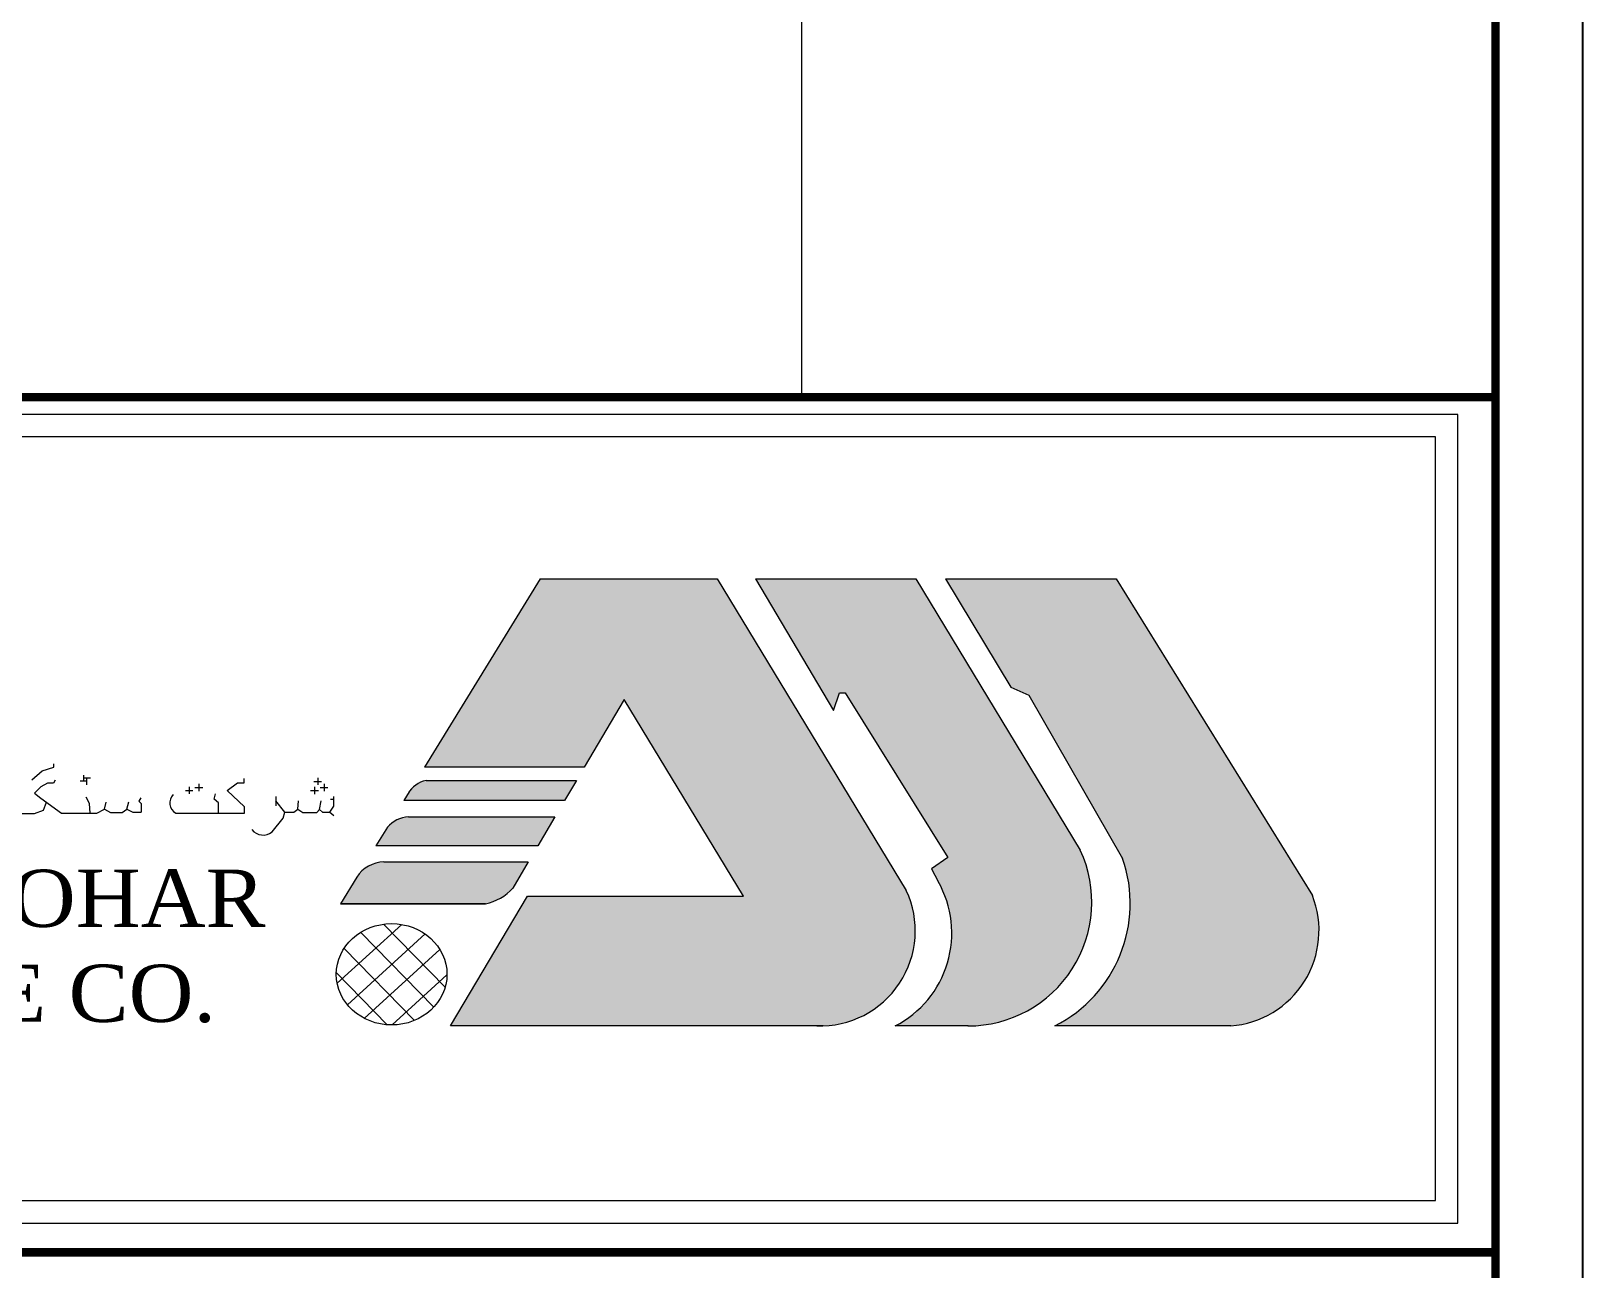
# Model space of a CAD drawing. Header units: inches. Extents: x -350577 to -266477, y -437959 to -377535.
# Drawn here: x -270916 to -266477, y -434251 to -430709 of the extents above; entities that cross this region are included whole.
import ezdxf

# ---------------------------------------------------------------- set-up
doc = ezdxf.new("R2010")
doc.units = ezdxf.units.IN
doc.header["$MEASUREMENT"] = 0
doc.layers.add('AZ_Title Line', color=91, linetype='Continuous', lineweight=9)
doc.layers.add('ORGINAL', color=7, linetype='Continuous', lineweight=13)
doc.styles.add('GOLE', font='times.ttf', dxfattribs={"width": 0.9})

# ---------------------------------------------------------------- blocks, each defined once
blk = doc.blocks.new('A$C33496AE4')
h = blk.add_hatch(color=256)
edge = h.paths.add_edge_path()
edge.add_line((180.074097491015, 47.16150560724782), (168.9422259541607, 28.43039821129059))
edge.add_line((168.9422259541607, 28.43039821129059), (221.747000859119, 28.43039821129059))
edge.add_line((221.747000859119, 28.43039821129059), (222.6900066553426, 28.43039821129059))
edge.add_arc((222.2185037572199, 42.15110244322932), 13.72880328372602, 271.9681569574628, 385.1184759548864)
edge.add_line((234.6490010494454, 47.97886158988695), (207.3783102031302, 92.88424973536166))
edge.add_line((207.3783102031302, 92.88424973536166), (181.9069163869572, 92.88424973536166))
edge.add_line((181.9069163869572, 92.88424973536166), (165.2014590930121, 65.73816349703111))
edge.add_line((165.2014590930048, 65.73816349703156), (188.2374272577727, 65.73816349703156))
edge.add_line((188.2374272577727, 65.73816349703156), (193.9882838887061, 75.47814840270485))
edge.add_line((193.9882838887133, 75.47814840270439), (211.1771647604328, 47.16150560724782))
edge.add_line((211.1771647604328, 47.16150560724782), (180.074097491015, 47.16150560724782))
h = blk.add_hatch(color=256)
edge = h.paths.add_edge_path()
edge.add_line((212.9255259685597, 92.88424973536166), (224.1505621714023, 73.88790501040057))
edge.add_line((224.1505621714023, 73.88790501040057), (225.0021046323382, 76.4426835560298))
edge.add_line((225.0021046323382, 76.4426835560298), (225.8540824421652, 76.4426835560298))
edge.add_line((225.8540824421652, 76.4426835560298), (240.6528978177084, 52.70118792189169))
edge.add_line((240.6528978177084, 52.70118792189169), (238.2693625551183, 51.07631413644413))
edge.add_line((238.2693625551183, 51.07631413644413), (239.2445441054733, 49.23460686698672))
edge.add_arc((226.1375415196089, 41.80658197741286), 15.06549270835604, -62.60667442392332, 29.541175920807405, ccw=False)
edge.add_line((233.0691198680579, 28.43039821129059), (243.5336015320645, 28.43039821129059))
edge.add_line((243.5336015320354, 28.43039821129059), (243.5641270317064, 28.43039821129059))
edge.add_arc((243.5488642818964, 46.26035428817522), 17.82996260947115, 270.0490461631884, 384.8353390707376)
edge.add_line((259.7298868965154, 53.74915084039094), (236.0225268491631, 92.88424973536166))
edge.add_line((236.0225268491631, 92.88424973536166), (212.9255259685597, 92.88424973536166))
h = blk.add_hatch(color=256)
edge = h.paths.add_edge_path()
edge.add_line((240.2863340384938, 92.88424973536166), (249.7029308841302, 77.29781814932358))
edge.add_line((249.7029308841302, 77.29781814932358), (252.2923861794116, 76.12077831104398))
edge.add_line((252.2923861794116, 76.12077831104398), (265.8286897263752, 52.58273623636342))
edge.add_arc((247.0792520492687, 46.11045223778274), 19.83511717550749, -63.043522834739974, 19.0446142632469, ccw=False)
edge.add_line((256.0707793381298, 28.43039821129059), (281.3998140618642, 28.43039821129059))
edge.add_arc((280.3439967124577, 42.17790165208862), 13.78798756635805, 274.3917326242331, 381.5647949230554)
edge.add_line((293.1668596531817, 47.24572042684304), (264.9009612068185, 92.88424973536166))
edge.add_line((264.9009612068185, 92.88424973536166), (240.2863340384938, 92.88424973536166))
h = blk.add_hatch(color=256)
edge = h.paths.add_edge_path()
edge.add_line((163.011165822667, 62.17897388863457), (162.8508953096316, 61.91853700914862))
edge.add_line((162.8508953096316, 61.91853700914726), (162.2322897505946, 60.913313413183))
edge.add_line((162.2322897506092, 60.91331341318437), (185.3886527097202, 60.91331341318437))
edge.add_line((185.3886527097056, 60.91331341318437), (187.1076030613258, 63.82462759694317))
edge.add_line((187.1076030613331, 63.82462759694317), (165.4529044692754, 63.82462759694317))
edge.add_arc((166.2515591826959, 60.00533200619248), 3.901905708856109, 101.8109570140368, 146.1464615426973)
h = blk.add_hatch(color=256)
edge = h.paths.add_edge_path()
edge.add_line((184.0166059638577, 58.58953533071326), (162.8913115039613, 58.58953533071326))
edge.add_arc((163.2641625081742, 54.06793937735893), 4.536942564845567, 94.7139474298735, 138.2804328943712)
edge.add_line((159.8777388726157, 57.08720796381567), (158.2186198482377, 54.39116754282759))
edge.add_line((158.2186198482377, 54.39116754282804), (181.5377303325731, 54.39116754282804))
edge.add_line((181.5377303325658, 54.39116754282804), (184.0166059638868, 58.58953533071326))
h = blk.add_hatch(color=256)
edge = h.paths.add_edge_path()
edge.add_line((177.9456766875664, 48.30745679710526), (180.169763300888, 52.07429910128121))
edge.add_line((180.1697633008735, 52.07429910128121), (159.3689035022253, 52.07429910128121))
edge.add_arc((159.4639667637675, 47.29400385928238), 4.781240385545101, 91.13926139676452, 147.2203019780287)
edge.add_line((155.444098280379, 49.88261680843243), (153.0885601783812, 46.05490713671315))
edge.add_line((153.0885601783812, 46.05490713671315), (173.9996741998912, 46.05490713671315))
edge.add_arc((172.6357101673639, 53.02685698724417), 7.104117299169046, 281.0693072862834, 318.3698969074578)
for p, q in [((181.9069163869572, 92.88424973536166), (165.2014590930048, 65.73816349703156)), ((181.9069163869572, 92.88424973536166), (207.3783102031302, 92.88424973536166)), ((207.3783102031302, 92.88424973536166), (234.6490010494454, 47.97886158988695)), ((212.9255259685597, 92.88424973536166), (224.1505621714023, 73.88790501040057)), ((212.9255259685597, 92.88424973536166), (236.0225268491631, 92.88424973536166)), ((236.0225268491631, 92.88424973536166), (259.7298868965154, 53.74915084039094)), ((240.2863340384938, 92.88424973536166), (249.7029308841302, 77.29781814932358)), ((240.2863340384938, 92.88424973536166), (264.9009612068185, 92.88424973536166)), ((264.9009612068185, 92.88424973536166), (293.1668596531817, 47.24572042684304)), ((224.1505621714023, 73.88790501040057), (225.0021046323382, 76.4426835560298)), ((225.0021046323382, 76.4426835560298), (225.8540824421652, 76.4426835560298)), ((225.8540824421652, 76.4426835560298), (240.6528978177084, 52.70118792189169)), ((249.7029308841302, 77.29781814932358), (252.2923861794116, 76.12077831104398)), ((252.2923861794116, 76.12077831104398), (265.8286897263752, 52.58273623636342)), ((193.9882838887133, 75.47814840270439), (188.2374272577727, 65.73816349703156)), ((211.1771647604328, 47.16150560724782), (193.9882838887133, 75.47814840270439)), ((108.631605401577, 63.91660795738244), (110.1159645036096, 65.20390627892084)), ((110.1159645036096, 65.20390627892084), (111.812381875061, 65.71882340265438)), ((111.812381875061, 65.71882340265438), (111.812381875061, 66.23374603859338)), ((188.2374272577727, 65.73816349703156), (165.2014590930048, 65.73816349703156)), ((109.9164071529958, 62.90215827424618), (109.0194875698799, 62.0053500715585)), ((110.9001257988421, 63.42289077431997), (109.9164071529958, 62.90215827424618)), ((111.7681103283685, 63.42289077431997), (110.9001257988421, 63.42289077431997)), ((111.9706435074768, 63.88575614564616), (111.7681103283685, 63.42289077431997)), ((116.5322226909484, 63.72579746692827), (115.5774695887376, 63.72579746692827)), ((116.0520898396935, 64.6054682240756), (116.0520898396935, 63.72579746692827)), ((117.0592004487989, 64.15406272707514), (116.0520898396935, 64.15406272707514)), ((116.5322226909484, 63.18103175278156), (116.5322226909484, 64.15406272707514)), ((131.3024912486871, 62.91282990324726), (131.3024912486871, 61.8713318298669)), ((132.1400893984392, 62.82693321175248), (133.2568848987721, 62.82693321175248)), ((132.6984901976102, 63.35305113617505), (132.6984901976102, 62.25786418548341)), ((136.7969682694966, 62.36461906093427), (138.26091123675, 63.46244084564569)), ((138.26091123675, 63.46244084564569), (139.2091455671616, 63.46244084564569)), ((139.2091455671616, 63.46244084564569), (139.2091455671616, 64.09451988798901)), ((149.2852886137407, 63.67990835978162), (150.3720270267659, 63.67990835978162)), ((149.3528179674613, 62.88448063260876), (149.3528179674613, 61.84475197705433)), ((149.8266637712513, 64.20652789486485), (149.8266637712513, 63.19585958440075)), ((150.1857938262256, 62.81293772309982), (151.2745445823239, 62.81293772309982)), ((150.7355598443974, 63.3518604998826), (150.7355598443974, 62.28479681942008)), ((165.4529044692754, 63.82462759694317), (187.1076030613331, 63.82462759694317)), ((187.1076030613331, 63.82462759694317), (185.3886527097056, 60.91331341318437)), ((109.0194875698799, 62.0053500715585), (109.9453422065708, 61.28212120629723)), ((109.9453422065708, 61.28212120629723), (112.9245855744666, 59.08793285901265)), ((110.3113203258836, 59.53183073271794), (110.7234061876516, 60.70908345478892)), ((116.9365328960266, 60.52358115540483), (116.4723219467414, 61.39728219446806)), ((117.0184474534035, 59.08793285901265), (116.9365328960266, 60.52358115540483)), ((119.0891179426253, 59.69673385937494), (119.3279159823578, 60.70399011490372)), ((122.3183430990903, 59.69673385937494), (122.5903691908752, 60.7318708481107)), ((124.3427296986192, 61.29386771528698), (124.0439455425221, 60.83788708808424)), ((124.0439455425221, 60.83788708808424), (124.3899099956761, 60.49196865936938)), ((124.3899099956761, 60.49196865936938), (124.3899099956761, 59.26260361304048)), ((130.7870448262111, 62.37597420336351), (131.8286762653297, 62.37597420336351)), ((134.9008045091323, 61.10512430173185), (135.0811409347953, 61.90152768920234)), ((135.5319911459519, 60.60924633428476), (134.9008045091323, 61.10512430173185)), ((135.5319911459519, 59.10427103481743), (135.5319911459519, 60.60924633428476)), ((139.2923285104625, 60.00263919153804), (136.7969682694966, 62.36461906093427)), ((143.7951106893888, 61.51066274040568), (143.7951106893888, 60.17205130193543)), ((145.0710154454137, 59.23973898644181), (143.7951106893888, 60.87441095882969)), ((146.9761798673135, 59.68481647202861), (147.0597408871981, 60.88116892223661)), ((148.8044300993643, 62.3721321964349), (149.9228171800933, 62.3721321964349)), ((150.077273654766, 59.63115515574282), (150.3254382365994, 60.8954234845296)), ((152.1426815620653, 61.08038001320529), (151.6637073325401, 61.08038001320529)), ((152.1426815620653, 60.11183597383206), (152.1426815620653, 61.50047618544886)), ((163.011165822667, 62.17897388863275), (162.2322897506092, 60.91331341318437)), ((185.3886527097056, 60.91331341318437), (162.2322897506092, 60.91331341318437)), ((104.5571656818938, 59.08156626216442), (109.0103832421592, 59.08156626216442)), ((109.0103832421592, 59.08156626216442), (110.3113203258836, 59.53183073271794)), ((112.9245855744666, 59.08793285901265), (117.9765300686558, 59.08793285901265)), ((117.9765300686558, 59.08793285901265), (119.0891179426253, 59.69673385937494)), ((119.0891179426253, 59.69673385937494), (119.9574805487209, 59.18120488087879)), ((119.9574805487209, 59.18120488087879), (121.6670696200163, 59.18120488087879)), ((121.6670696200163, 59.18120488087879), (122.3183430990903, 59.69673385937494)), ((122.3183430990903, 59.69673385937494), (123.1867057051713, 59.26260361304048)), ((123.1867057051713, 59.26260361304048), (124.3899099956761, 59.26260361304048)), ((129.3723798711871, 59.10427103481743), (139.2923285104625, 59.10427103481743)), ((139.2923285104625, 59.10427103481743), (139.2923285104625, 60.00263919153804)), ((143.2548819575895, 56.40905080835182), (144.8395472127158, 58.38519285997063)), ((144.8395472127158, 58.38519285997063), (145.0710154454137, 59.23973898644181)), ((145.0710154454137, 59.23973898644181), (146.3708000053739, 59.23973898644181)), ((146.3708000053739, 59.23973898644181), (146.9761798673135, 59.68481647202861)), ((146.9761798673135, 59.68481647202861), (147.6705845653632, 59.18632571938178)), ((147.6705845653632, 59.18632571938178), (149.7033620255097, 59.18632571938178)), ((149.7033620255097, 59.18632571938178), (150.077273654766, 59.63115515574282)), ((150.077273654766, 59.63115515574282), (150.5046038444998, 59.23948542500875)), ((150.5046038444998, 59.23948542500875), (151.5729140737676, 59.23948542500875)), ((151.5729140737676, 59.23948542500875), (152.1426815620653, 60.11183597383206)), ((151.5729140737676, 59.23948542500875), (152.1426815620653, 58.776603517068)), ((162.8913115039904, 58.58953533071326), (184.0166059638577, 58.58953533071326)), ((184.0166059638577, 58.58953533071326), (181.5377303325658, 54.39116754282804)), ((159.8777388726157, 57.08720796381567), (158.2186198482377, 54.39116754282804)), ((181.5377303325658, 54.39116754282804), (158.2186198482377, 54.39116754282804)), ((159.3689035022398, 52.07429910128121), (180.1697633008735, 52.07429910128121)), ((180.1697633008735, 52.07429910128121), (177.9456766875664, 48.30745679710526)), ((240.6528978177084, 52.70118792189169), (238.2693625551183, 51.07631413644413)), ((155.444098280379, 49.88261680843425), (153.0885601783812, 46.05490713671315)), ((238.2693625551183, 51.07631413644413), (239.2445441054733, 49.23460686698672)), ((168.9422259541607, 28.43039821129059), (180.074097491015, 47.16150560724782)), ((180.074097491015, 47.16150560724782), (211.1771647604328, 47.16150560724782)), ((153.0885601783812, 46.05490713671315), (173.9996741998912, 46.05490713671315)), ((173.9996741998912, 46.05490713671315), (153.0885601783812, 46.05490713671315)), ((152.634367767736, 34.57759188022646), (161.9274210930016, 43.05374870958258)), ((159.315602724062, 43.09670472335711), (168.1906941683847, 34.01543167857562)), ((154.1082015977736, 31.48276262374748), (165.2990507557406, 41.68989145388696)), ((156.018696596002, 41.92416463799236), (166.5555460314645, 31.14252848750402)), ((153.6344091434294, 39.61403143345524), (163.7867033724469, 29.22588427992378)), ((156.5415046536364, 29.52183810928182), (167.4287460578053, 39.45204751952588)), ((152.5123917005112, 36.10727683262849), (159.8586281389144, 28.59037637393521)), ((160.5359211857722, 28.56831017650256), (168.451942091895, 35.78848123505122)), ((222.6900066553353, 28.43039821129059), (168.9422259541607, 28.43039821129059)), ((243.5641270317283, 28.43039821129059), (233.0691198680579, 28.43039821129059)), ((281.3998140618642, 28.43039821129059), (256.0707793381298, 28.43039821129059))]:
    blk.add_line(p, q)
for points in [[(8.106027962639928e-06, -1.017537670122692e-05), (314.1434551420534, -1.017537670122692e-05), (314.1434551420534, 116.5893103740759), (8.106027962639928e-06, 116.5893103740759)], [(3.238600343509461, 3.238582062108435), (310.9048629045647, 3.238582062108435), (310.9048629045647, 113.3507181365908), (3.238600343509461, 113.3507181365908)]]:
    blk.add_lwpolyline(points, close=True)
for centre, radius, start, end in [((166.2515591826959, 60.00533200619248), 3.901905708856107, 101.8109570141291, 150.6380028824943), ((130.1888721752184, 60.57987377934114), 1.68643503941741, 134.5208947032562, 241.043016688231), ((163.2641625081742, 54.06793937735893), 4.536942564845567, 94.71394742984704, 138.2804328943642), ((141.9466845223651, 58.04289334934401), 2.093041322653665, 218.8661655253133, 308.6838219099459), ((243.5488642818964, 46.26035428817522), 17.82996260947116, 269.9509538346506, 24.83533907061), ((159.4639667637675, 47.29400385928238), 4.781240385545054, 91.13926139688817, 147.2203019779076), ((247.0792520492687, 46.11045223778274), 19.83511717550749, 296.956477165338, 19.04461426331467), ((226.1375415196089, 41.80658197741286), 15.06549270835604, 297.3933255760517, 29.54117592066452), ((172.6357101673639, 53.02685698724417), 7.104117299169081, 281.0693072862615, 318.3698969075896), ((222.2185037572199, 42.15110244322932), 13.72880328372606, 268.0318430425442, 25.11847595477251), ((280.3439967124577, 42.17790165208862), 13.78798756635802, 274.3917326243482, 21.56479492294743)]:
    blk.add_arc(centre, radius, start, end)
blk.add_ellipse((160.480349260295, 35.87160392897204), major_axis=(-7.972109174123032, 0), ratio=0.9161278452284333)
at = {"lineweight": 50, "style": 'GOLE', "width": 1.04}
for s, p in [('GOL - E - GOHAR', (40.0927071285405, 42.71700947437785)), ('IRON ORE CO.', (49.85219885209517, 29.02193599592829))]:
    blk.add_text(s, height=8.25, dxfattribs=at).set_placement(p)

msp = doc.modelspace()

# ---------------------------------------------------------------- linework, layer by layer
for points in [[(-350576.691043139, -436934.7007949596), (-266476.691043139, -436934.7007949596), (-266476.691043139, -377534.7007949596), (-350576.691043139, -377534.7007949596)], [(-350326.691043139, -436684.7007949596), (-266726.691043139, -436684.7007949596), (-266726.691043139, -377784.7007949596), (-350326.691043139, -377784.7007949596)]]:
    msp.add_lwpolyline(points, close=True)
at = {"layer": 'AZ_Title Line'}
for p, q in [((-268711.5604964723, -431756.3191969433), (-268711.5604964723, -428844.4664542928)), ((-284590.5161231388, -431756.3191969433), (-266726.6910431553, -431756.3191969433)), ((-284590.5161231388, -434203.6139782929), (-266726.691043139, -434203.6139782929)), ((-284590.5161231388, -434203.6139782929), (-266726.691043139, -434203.6139782929))]:
    msp.add_line(p, q, dxfattribs=at)
at = {"layer": 'AZ_Title Line', "const_width": 24.25643535847289}
for points in [[(-266726.691043139, -436684.7007949596), (-266726.691043139, -428844.4664542928)], [(-266726.691043139, -431756.3191969433), (-284590.5161231388, -431756.3191969433)], [(-266726.691043139, -434203.6139782929), (-284590.5161231388, -434203.6139782929)]]:
    msp.add_lwpolyline(points, dxfattribs=at)
at = {"layer": 'ORGINAL'}
msp.add_line((-266726.691043139, -436684.7007949596), (-266726.691043139, -431686.4890290935), dxfattribs=at)

# ---------------------------------------------------------------- block references
at = {"layer": 'ORGINAL', "xscale": 19.84869453333325, "yscale": 19.84869453333325, "zscale": 19.84869453333325}
msp.add_blockref('A$C33496AE4', (-273069.7727256326, -434120.143272709), dxfattribs=at)

doc.saveas('drawing.dxf')
